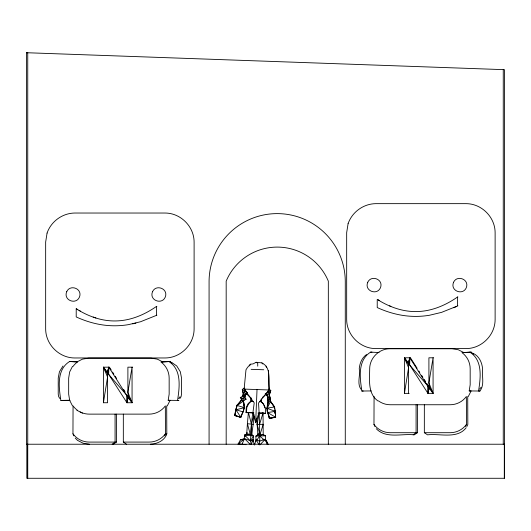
<?xml version="1.0" encoding="UTF-8"?>
<svg xmlns="http://www.w3.org/2000/svg" width="531" height="531" viewBox="0 0 531 531"><rect width="100%" height="100%" fill="white"/><g stroke="black" fill="none" stroke-linecap="round" stroke-linejoin="round"><path stroke-width="0.8" d="M73.849 435.851L72.959 433.8L73.059 405.883A19.999 19.986 90 0 0 77.48 410.31M374.859 426.473L373.97 424.415L374.076 396.504M257.993 413.072L265.414 413.337C266.19 408.91 264.75 404.356 261.119 401.589L263.462 404.157M255.703 421.05L255.663 422.663L259.088 412.341L258.537 403.016L269.217 389.98C267.777 381.012 272.118 367.943 261.856 362.879L256.115 362.281L253.101 363.888L250.38 364.213L247.512 367.399L245.986 369.788L244.121 389.077M253.871 412.926L246.45 412.667L246.796 407.463L248.641 403.812L251.057 401.403L251.13 397.892M259.745 401.708L261.298 401.755L261.385 398.954M257.024 389.621L255.663 422.663L252.995 412.129L254.21 402.863L244.114 389.097L269.217 389.98L268.447 370.578M259.374 444.746L259.546 441.201L256.161 439.681L254.522 444.905M261.225 399.027L261.298 401.755M246.45 412.667L245.992 412.501L246.318 407.29L248.136 403.613L250.712 401.224L253.4 401.476M127.52 396.544L126.955 402.744L132.06 402.744L132.06 367.173L127.891 392.223L128.144 397.46L126.955 402.744L108.125 373.479L107.521 372.158L108.815 367.173L128.044 397.46L126.955 402.744L126.604 395.077L108.663 374.388L108.815 367.173L107.375 372.158L107.574 402.744L103.412 402.744L103.412 367.173L109.419 367.173L111.198 369.961M428.537 387.159L427.966 393.365L433.077 393.365L433.077 357.794L428.909 382.844L429.161 388.081L427.966 393.365L409.142 364.1L408.538 362.779L409.826 357.794L429.061 388.081L427.966 393.365L427.621 385.698L409.68 365.009L409.826 357.794L408.392 362.779L408.591 393.365M244.16 439.489L244.625 435.075L246.729 433.893L251.734 434.444L253.552 436.051L253.015 441.201M250.347 440.843L253.552 436.051L250.884 435.692L250.24 434.245L244.625 435.075L250.347 440.843L250.884 435.692L251.734 434.444L253.174 424.362L251.435 424.13L248.395 412.401L251.973 412.76M108.125 373.479L108.815 367.173L107.813 372.848M409.142 364.1L409.826 357.794L408.83 363.469M252.69 412.826L251.435 424.13L254.11 414.658M247.101 432.367L246.729 433.893L247.406 423.731L251.455 424.13L250.24 434.245L247.406 423.731L248.395 412.401L248.501 414.054M253.181 424.362L254.163 416.304M242.8 411.591L240.815 417.353L234.908 415.627L235.797 409.547L240.815 417.353L243.052 411.877M168.798 361.505C181.974 369.669 179.551 387.318 177.553 400.407L178.907 400.407L168.181 400.308L169.157 394.128L169.157 378.152A19.999 19.986 90 0 0 160.92 361.969L170.159 361.505L171.918 363.005M473.101 353.347C479.055 355.956 482.062 362.534 482.553 368.72C481.67 376.094 484.863 384.67 479.924 391.028L469.198 390.929L470.174 384.749L470.174 368.766A19.999 19.986 90 0 0 461.937 352.591L471.176 352.126L473.526 354.124M103.412 402.744L107.574 377.043L103.412 367.173L107.375 372.158L108.132 372.158M409.195 393.365L404.423 393.365L408.591 367.664L404.423 357.794L410.436 357.794L417.107 368.255M256.061 441.314L255.876 436.137L257.907 434.663L257.13 424.508L259.115 413.058L263.037 412.919L263.21 434.471L265.341 435.798L265.527 440.969M235.797 409.547L234.715 415.395L240.815 417.353M265.746 393.352L267.179 395.183C269.602 400.991 266.376 406.719 267.505 412.587L275.343 411.339L274.54 406.958L270.697 401.635L267.856 399.558L267.04 395.104L265.732 393.544M234.908 415.627L236.036 409.826M262.593 415.209L263.037 412.919L259.566 424.415L259.798 441.175M243.888 399.996L243.537 401.197L244.433 407.642L243.178 411.917L235.917 409.793L236.926 405.233L241.24 400.46L241.758 398.92M267.505 412.587C265.606 406.719 269.794 401.111 267.179 395.183L268.739 392.084L270.79 390.491L268.898 388.898M244.041 395.535L242.362 401.27L240.331 397.56L244.041 395.535L246.065 399.239L242.362 401.27M258.358 433.084L257.907 434.663L263.21 434.471L259.613 435.997L255.876 436.137L259.998 434.584L263.25 424.282L257.13 424.508L256.778 418.023M243.809 399.909L243.457 401.104L244.433 407.642L235.917 409.793L237.171 405.518L241.24 400.46L241.592 399.259M241.844 398.748L241.32 400.547L237.171 405.518L236.926 405.233L235.917 409.793M244.34 388.035L242.282 389.429L243.225 393.717L242.448 396.703L245.09 389.21M244.585 397.261L245.435 394.36L247.406 393.272M244.658 397.367L245.501 394.5L247.273 392.867M244.612 397.307L245.501 394.5L244.472 391.32L242.282 389.429L243.298 393.803L245.501 394.5L247.453 393.358M274.666 408.379L274.54 406.958L270.697 401.635L269.31 394.686L270.79 390.491L269.436 394.719L270.465 400.792M251.256 444.46L253.081 439.568L250.805 440.889L244.532 438.626L240.424 439.827L238.16 444.049L240.463 444.301M164.656 435.851L165.446 433.8L165.34 405.883A19.999 19.986 -90 0 1 149.178 414.127L89.228 414.127A19.999 19.986 90 0 1 80.154 411.95M465.674 426.473L466.464 424.415L466.357 396.504A19.999 19.986 -90 0 1 450.195 404.748L390.245 404.748A19.999 19.986 90 0 1 378.497 400.925M240.875 416.423L241.698 414.353M166.701 405.883L166.807 433.8C164.663 440.67 157.143 443.923 150.419 444.228M466.935 426.473L467.824 424.415L467.718 396.504M244.532 438.626L238.16 444.049L241.963 444.281L244.532 438.626L250.459 444.613M249.623 365.886L250.38 364.213M72.481 366.39L69.647 371.965L68.665 378.152L68.665 394.128L69.647 400.308L72.481 405.883M167.278 405.883L170.119 400.308M468.296 396.504L471.136 390.929M274.129 406.839L270.571 401.595L267.1 408.326L267.896 412.706M62.977 366.005L59.432 371.766L58.224 378.099L58.224 394.181L58.722 396.776L59.93 398.555M466.198 427.701C457.218 439.396 439.88 433.289 427.521 434.843L424.342 432.705L424.342 404.748M256.951 439.987L259.613 435.997L265.341 435.798L263.934 435.38M179.836 398.555L181.044 396.776L181.536 394.181L181.536 378.099L180.328 371.766L176.783 366.005L172.09 362.726M178.635 398.555L179.989 396.776M479.652 389.177L481.006 387.398M244.014 396.066L245.435 394.36M259.878 444.898L265.215 439.349L266.522 440.737L268.102 444.374M267.531 391.666L269.217 389.98M116.435 414.127L116.435 442.084L113.256 444.228M417.452 404.748L417.452 432.705L414.273 434.843C401.947 433.376 385.991 438.991 376.253 428.716M77.267 361.877L69.601 361.505C56.425 369.669 58.855 387.318 60.853 400.407L70.019 400.328M371.979 352.126L370.618 352.126C357.443 360.29 359.865 377.939 361.87 391.028L363.231 391.028M262.44 397.38L265.945 394.44L265.108 394.267M366.543 354.516C361.956 357.728 359.713 363.277 359.241 368.72C360.629 375.238 356.732 383.375 360.941 389.177M245.753 390.345L244.472 391.32L246.51 391.924M156.877 306.374L156.559 306.374C145.866 313.834 133.56 319.416 120.471 320.678A60.275 59.811 19.6 0 1 108.417 320.638C96.894 319.443 85.949 314.929 76.212 308.776L76.212 316.941C85.139 321.029 94.637 323.943 104.395 325.158A83.002 81.86 14.5 0 0 128.502 324.633L140.536 321.753L156.877 315.195M457.895 296.995L457.576 296.995C446.883 304.455 434.57 310.031 421.488 311.299A60.275 59.811 19.6 0 1 409.434 311.259C397.911 310.064 386.96 305.551 377.229 299.398L377.229 307.562C386.156 311.651 395.655 314.558 405.412 315.772A83.002 81.86 14.5 0 0 429.513 315.248L441.553 312.374L457.895 305.816M76.902 361.969L82.478 359.129L88.65 358.146L151.109 358.146L157.289 359.129L162.858 361.969M453.866 307.748L456.554 306.46M112.154 444.228L115.074 442.084L115.074 414.127M413.171 434.843L416.092 432.705L416.092 404.748M259.546 441.201L265.215 439.349L268.016 444.387M132.71 323.864L135.929 323.1M275.343 415.01L275.662 417.266L269.297 418.275L267.637 412.567L275.662 417.266L275.211 411.359M266.655 392.475L268.739 392.084L270.252 399.179L267.856 399.564M270.697 401.635L268.301 402.013M274.54 406.958L266.701 408.206M275.33 417.167L269.297 418.275L268.016 412.68L269.622 418.375L275.662 417.266M247.519 393.65L246.371 393.75L250.831 397.991L251.03 401.39M162.28 361.969L170.159 361.505M463.297 352.591L471.176 352.126M262.745 439.442L265.215 439.349L267.219 444.447M240.424 439.827L242.793 439.781M361.87 391.028L371.235 390.929M60.853 400.407L69.442 400.314M504.45 444.228L26.55 444.228L26.55 52.722L27.745 52.722L27.745 478.278M26.55 52.722L504.45 69.674L504.45 478.278L26.822 478.278L26.822 444.228M76.212 308.776L77.845 309.58M433.681 357.794L428.909 357.794L428.909 382.844L433.077 393.365L429.061 388.081M409.149 362.779L408.392 362.779L404.423 357.794L404.423 393.365M132.664 367.173L127.891 367.173L127.891 392.223L132.06 402.744L128.044 397.46M469.198 390.929L470.559 390.929M479.924 391.028L478.564 391.028C480.568 377.939 482.991 360.29 469.816 352.126M168.181 400.308L169.542 400.308M417.452 432.705L390.232 432.705A20.118 20.105 -90 0 1 373.97 424.415M424.342 432.705L450.202 432.705A20.118 20.105 90 0 0 466.464 424.415M116.435 442.084L89.215 442.084A20.118 20.105 -90 0 1 72.959 433.8M123.331 414.127L123.331 442.084L149.184 442.084A20.118 20.105 90 0 0 165.446 433.8M251.136 369.324L263.761 369.768M245.992 412.501L248.979 412.567M262.526 413.052L265.414 413.337M370.618 352.126L379.068 352.544M69.601 361.505L77.48 361.969A19.999 19.986 90 0 0 73.059 366.39M241.963 444.281L246.072 444.679M250.884 435.692L244.625 435.075L245.156 436.449M238.16 444.049L240.603 444.288M89.341 444.228L83.135 443.239L77.519 440.378L75.243 438.095M246.065 399.239L240.331 397.56M269.31 394.686L267.179 395.183L265.234 393.81M275.005 413.47L274.806 411.246L275.343 411.339L267.1 408.326L268.427 402.053L267.976 399.597M244.433 407.642L237.171 405.518L243.457 401.104M235.452 415.607L240.603 417.114M270.126 399.146L267.179 395.183L265.321 393.863M93.21 317.067L95.885 317.969M389.548 305.849L390.882 306.387M126.504 444.228L123.331 442.084M463.875 352.591L458.306 349.75L452.127 348.767L389.668 348.767C378.955 348.801 369.709 358.06 369.682 368.766C369.636 379.745 367.598 393.557 377.919 400.925M76.902 410.31L82.478 413.151M256.115 362.281L257.727 363.171L257.734 366.158M378.191 299.796L379.526 300.606M79.179 310.389L80.513 311.193M259.613 435.997L264.345 439.98M267.637 391.135L268.739 392.084L268.367 390.663M261.856 362.879L262.858 363.987M242.919 411.625L243.178 411.917L244.174 407.35L243.537 401.197L241.24 400.46M244.114 389.097L247.293 392.694M418.886 371.05L419.775 372.443M421.554 375.231L422.888 377.329M424.223 379.419L425.563 381.51M426.897 383.608L428.232 385.698M112.532 372.058L113.866 374.149M115.2 376.24L116.535 378.337M123.657 389.495L124.991 391.593M404.423 357.794L408.538 364.571M103.412 367.173L107.521 373.95M428.975 386.004L433.077 393.365M127.958 395.383L132.06 402.744M256.161 439.681L258.942 444.732M263.774 404.914L265.002 407.954M257.13 424.508L259.998 434.584M253.081 439.568L254.263 444.892M266.124 366.085L266.449 367.565M274.806 411.246L275.131 413.503M274.799 409.799L274.925 411.22M408.996 362.779L409.149 364.571M107.979 372.158L108.078 373.353M250.805 440.889L250.964 444.447M259.115 413.058L259.566 424.415M251.455 424.13L251.734 434.444M504.297 444.228L504.297 478.278M503.255 69.674L503.255 444.228M457.576 296.995L457.576 305.816M345.276 444.228L345.276 281.715A68.101 68.101 0 0 0 277.175 213.615A68.101 68.101 0 0 0 209.075 281.715L209.075 444.228M328.331 444.228L328.331 281.151A55.33 55.33 0 0 0 226.179 281.151L226.179 444.228M156.559 306.374L156.559 315.195M27.592 444.228L27.592 478.278M166.807 433.8A20.118 20.105 -90 0 1 165.838 435.028M47.073 233.063L45.659 242.023L45.659 328.981C45.699 344.5 59.094 357.921 74.619 357.967L165.141 357.967C180.673 357.921 194.061 344.5 194.107 328.981L194.107 242.023C194.061 226.498 180.673 213.077 165.141 213.031L74.619 213.031C62.313 213.263 51.089 221.427 47.073 233.063M66.74 291.619C63.03 300.161 75.807 305.113 79.338 297.353C83.048 288.818 70.278 283.859 66.74 291.619M152.563 291.619C148.853 300.161 161.63 305.113 165.161 297.353C168.871 288.818 156.094 283.859 152.563 291.619M348.09 223.684L346.67 232.638L346.67 319.602C346.716 335.121 360.111 348.542 375.636 348.588L466.158 348.588C481.683 348.542 495.078 335.121 495.124 319.602L495.124 232.638C495.078 217.119 481.683 203.698 466.158 203.652L375.636 203.652C363.33 203.884 352.106 212.048 348.09 223.684M367.757 282.24C364.047 290.776 376.824 295.734 380.355 287.975C384.066 279.439 371.295 274.481 367.757 282.24M453.58 282.24C449.87 290.776 462.64 295.734 466.178 287.975C469.889 279.439 457.111 274.481 453.58 282.24"/></g></svg>
